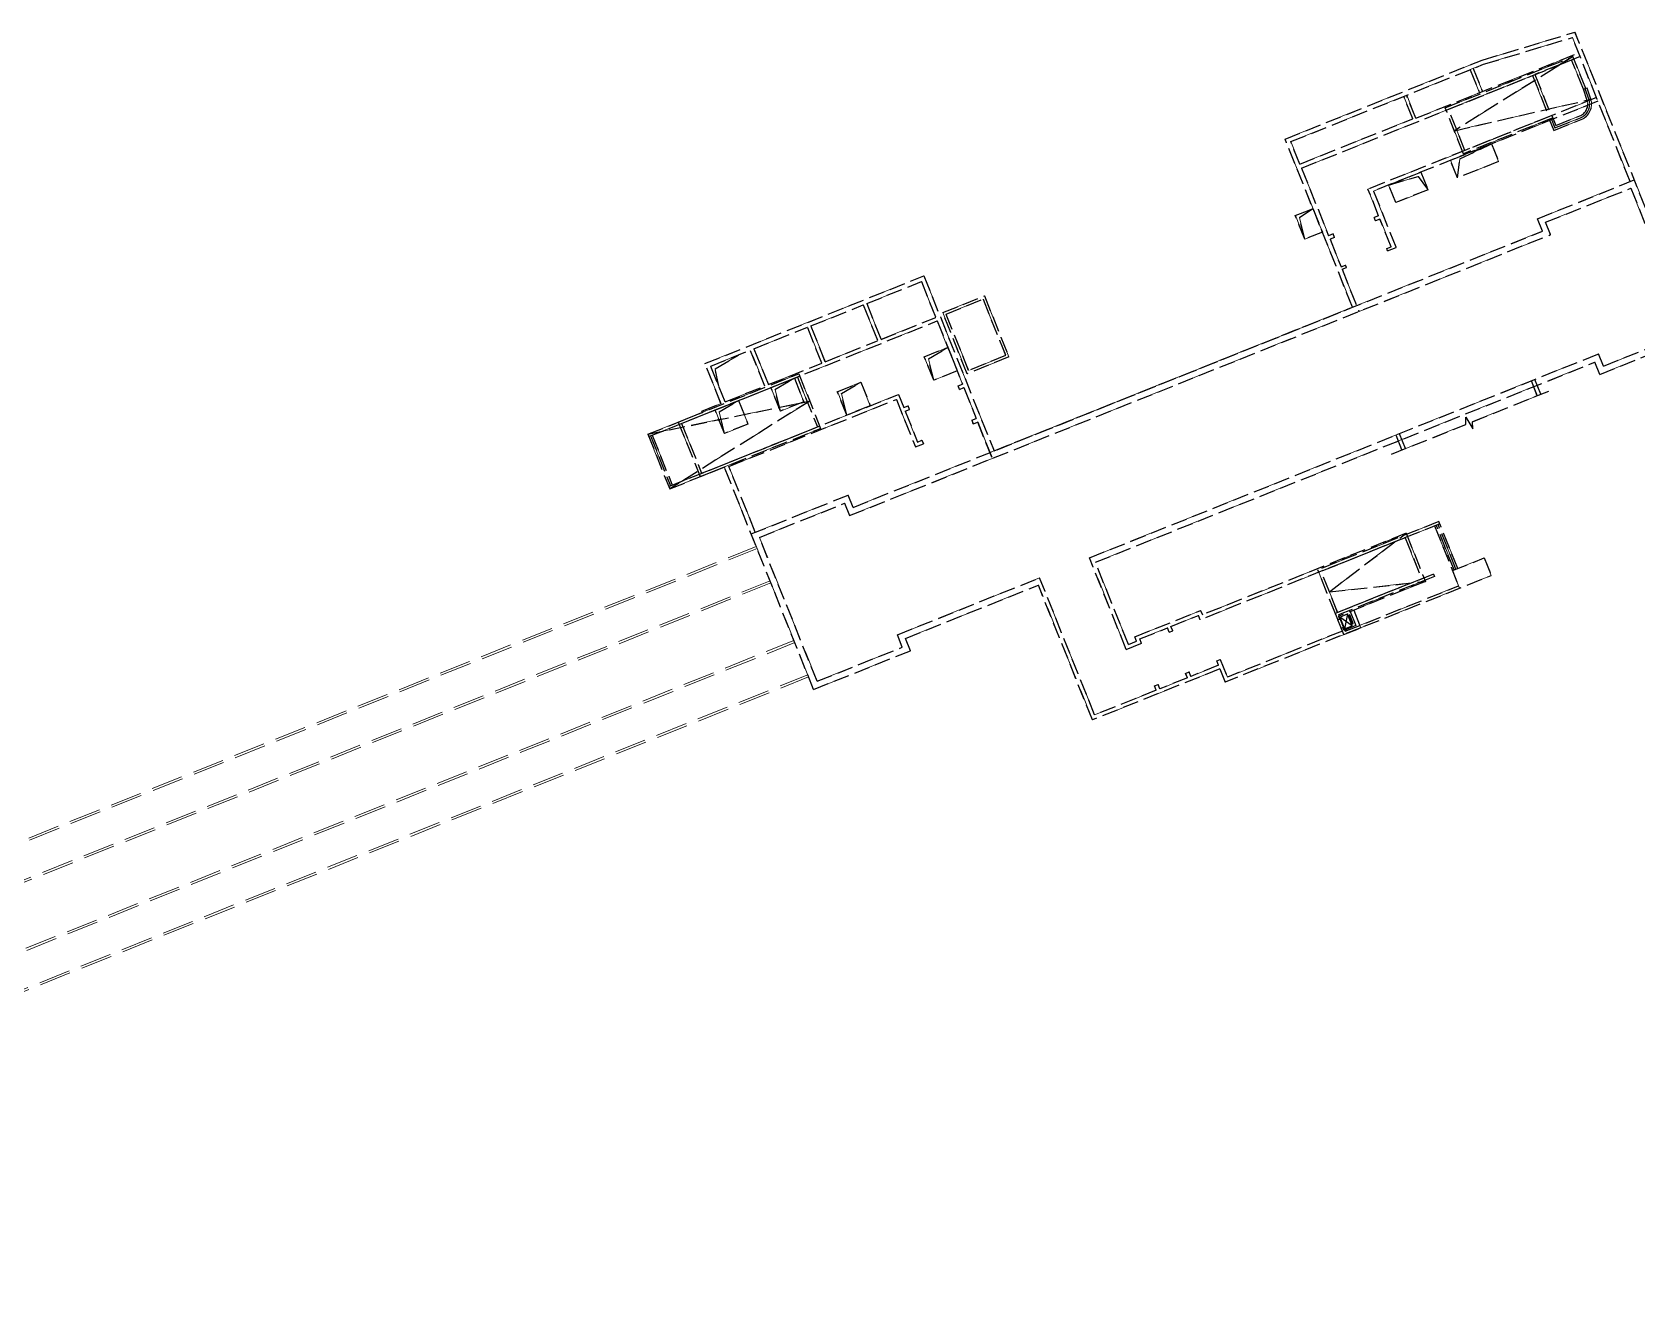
# Model space of a CAD drawing. Extents: x 0 to 531375, y 0 to 4335249.
# Drawn here: x 488921.3 to 489174.8, y 4324572.9 to 4324772.9 of the extents above; entities that cross this region are included whole.
import ezdxf

# ---------------------------------------------------------------- set-up
doc = ezdxf.new("R2010")
doc.units = 0
doc.linetypes.add('DASH', pattern=[0.35, 0.25, -0.1])
doc.layers.get('0').update_dxf_attribs({"lineweight": 15})
doc.layers.add('地铁', color=4, linetype='Continuous', lineweight=15)

# ---------------------------------------------------------------- blocks, each defined once
blk = doc.blocks.new('总图提取 2015 11 6')
at = {"layer": '地铁', "linetype": 'DASH', "lineweight": -3, "ltscale": 10}
for p, q in [((98191.46, 292352.95), (98206.14, 292357.38)), ((98191.69, 292352.29), (98205.73, 292356.53)), ((98214.86, 292333.75), (98205.73, 292356.53)), ((98219.89, 292323.11), (98206.14, 292357.38)), ((98181, 292343.77), (98206.71, 292354.08)), ((98185.63, 292345.41), (98205.82, 292353.51)), ((98206.94, 292353.52), (98199.79, 292350.66)), ((98207.83, 292348.49), (98205.82, 292353.51)), ((98160.35, 292340.47), (98191.46, 292352.95)), ((98161.26, 292340.08), (98191.69, 292352.29)), ((98186.15, 292345.19), (98205.6, 292352.99)), ((98189.58, 292351.44), (98191.05, 292347.8)), ((98190.05, 292351.63), (98191.51, 292347.98)), ((98207.46, 292348.35), (98205.6, 292352.99)), ((98162.94, 292335.88), (98199.42, 292350.51)), ((98199.42, 292350.51), (98202.02, 292344.01)), ((98199.79, 292350.66), (98202.4, 292344.16)), ((98208.04, 292348.52), (98207.46, 292348.35)), ((98208.07, 292346.57), (98207.46, 292348.35)), ((98208.36, 292346.66), (98207.75, 292348.44)), ((98208.64, 292346.76), (98208.04, 292348.52)), ((98209.77, 292346.47), (98174.31, 292332.25)), ((98180.5, 292343.68), (98179.08, 292347.23)), ((98181, 292343.77), (98179.54, 292347.42)), ((98209.54, 292347.03), (98202.4, 292344.16)), ((98162.68, 292336.53), (98180.5, 292343.68)), ((98202.02, 292344.01), (98173.44, 292332.55)), ((98188.53, 292338.17), (98185.63, 292345.41)), ((98188.75, 292338.69), (98186.15, 292345.19)), ((98202.64, 292343.83), (98188.53, 292338.17)), ((98202.49, 292344.2), (98188.75, 292338.69)), ((98202.08, 292343.6), (98202.79, 292341.84)), ((98202.36, 292343.71), (98202.95, 292342.23)), ((98202.49, 292344.2), (98203.12, 292342.62)), ((98202.79, 292341.84), (98207.13, 292343.58)), ((98202.95, 292342.23), (98207.01, 292343.86)), ((98203.12, 292342.62), (98206.9, 292344.14)), ((98171, 292313.9), (98160.35, 292340.47)), ((98162.68, 292336.53), (98161.26, 292340.08)), ((98162.94, 292335.88), (98167.22, 292325.21)), ((98200.2, 292327.87), (98215.51, 292334.01)), ((98175.11, 292328.37), (98173.44, 292332.55)), ((98174.31, 292332.25), (98177.88, 292323.34)), ((98201.5, 292327.32), (98214.96, 292332.71)), ((98214.96, 292332.71), (98219.18, 292322.18)), ((98175.11, 292328.37), (98174.42, 292328.09)), ((98174.64, 292327.54), (98174.42, 292328.09)), ((98200.98, 292325.92), (98200.2, 292327.87)), ((98091.54, 292280.96), (98202.28, 292325.37)), ((98167.92, 292325.49), (98167.22, 292325.21)), ((98168.14, 292324.93), (98167.92, 292325.49)), ((98175.33, 292327.81), (98174.64, 292327.54)), ((98177.08, 292323.45), (98175.33, 292327.81)), ((98202.28, 292325.37), (98201.5, 292327.32)), ((98168.14, 292324.93), (98167.45, 292324.65)), ((98167.45, 292324.65), (98169.19, 292320.29)), ((98176.39, 292323.17), (98177.08, 292323.45)), ((98176.54, 292322.8), (98176.39, 292323.17)), ((98176.54, 292322.8), (98177.88, 292323.34)), ((98169.19, 292320.29), (98169.89, 292320.57)), ((98170.04, 292320.2), (98169.89, 292320.57)), ((98068.7, 292304.99), (98103.28, 292318.86)), ((98094.26, 292314.48), (98102.89, 292317.95)), ((98102.89, 292317.95), (98105.16, 292312.28)), ((98103.28, 292318.86), (98114.37, 292291.2)), ((98169.34, 292319.92), (98170.04, 292320.2)), ((98169.34, 292319.92), (98172.02, 292313.23)), ((98085.44, 292310.95), (98093.71, 292314.26)), ((98093.71, 292314.26), (98095.98, 292308.6)), ((98094.26, 292314.48), (98096.53, 292308.82)), ((98114.37, 292291.2), (98171, 292313.9)), ((98065.01, 292295.54), (98105.39, 292311.73)), ((98076.44, 292307.34), (98084.89, 292310.73)), ((98087.16, 292305.06), (98084.89, 292310.73)), ((98087.71, 292305.29), (98085.44, 292310.95)), ((98096.53, 292308.82), (98105.16, 292312.28)), ((98105.39, 292311.73), (98109.39, 292301.75)), ((98087.71, 292305.29), (98095.98, 292308.6)), ((98210.06, 292303.28), (98225.38, 292309.42)), ((98210.62, 292304.58), (98224.08, 292309.97)), ((98069.61, 292304.6), (98075.88, 292307.12)), ((98078.15, 292301.45), (98075.88, 292307.12)), ((98076.44, 292307.34), (98078.71, 292301.68)), ((98078.71, 292301.68), (98087.16, 292305.06)), ((98129.45, 292274.29), (98209.84, 292306.53)), ((98130.38, 292273.59), (98209.28, 292305.22)), ((98210.06, 292303.28), (98209.28, 292305.22)), ((98210.62, 292304.58), (98209.84, 292306.53)), ((98059.67, 292293.82), (98083.52, 292303.39)), ((98059.81, 292293.45), (98083.3, 292302.87)), ((98071.23, 292298.68), (98068.7, 292304.99)), ((98071.88, 292298.94), (98069.61, 292304.6)), ((98083.3, 292302.87), (98086.46, 292294.98)), ((98083.52, 292303.39), (98086.98, 292294.76)), ((98068.18, 292287.65), (98099.27, 292300.12)), ((98071.88, 292298.94), (98078.15, 292301.45)), ((98099.27, 292300.12), (98100.11, 292298.03)), ((98108.69, 292301.47), (98109.39, 292301.75)), ((98108.92, 292300.91), (98108.69, 292301.47)), ((98108.92, 292300.91), (98109.61, 292301.19)), ((98109.61, 292301.19), (98111.57, 292296.32)), ((98200.19, 292299.92), (98199.25, 292302.28)), ((98200.75, 292300.14), (98199.8, 292302.5)), ((98068.22, 292297.47), (98071.23, 292298.68)), ((98068.3, 292297.29), (98068.22, 292297.47)), ((98072.48, 292288.73), (98098.94, 292299.34)), ((98098.94, 292299.34), (98101.95, 292291.82)), ((98100.11, 292298.03), (98100.8, 292298.31)), ((98100.33, 292297.47), (98101.03, 292297.75)), ((98100.33, 292297.47), (98102.28, 292292.6)), ((98101.03, 292297.75), (98100.8, 292298.31)), ((98062.98, 292285.56), (98086.46, 292294.98)), ((98064.49, 292295.76), (98068.3, 292297.29)), ((98064.49, 292295.76), (98067.95, 292287.13)), ((98065.01, 292295.54), (98068.18, 292287.65)), ((98110.87, 292296.04), (98111.57, 292296.32)), ((98110.87, 292296.04), (98111.09, 292295.48)), ((98111.09, 292295.48), (98110.94, 292295.85)), ((98111.09, 292295.48), (98111.79, 292295.76)), ((98114.02, 292290.19), (98111.79, 292295.76)), ((98111.79, 292295.76), (98114.1, 292290.01)), ((98059.67, 292293.82), (98063.13, 292285.19)), ((98060.09, 292293.57), (98063.26, 292285.68)), ((98060.37, 292293.68), (98063.53, 292285.79)), ((98063.13, 292285.19), (98086.98, 292294.76)), ((98102.28, 292292.6), (98102.98, 292292.88)), ((98102.98, 292292.88), (98103.2, 292292.32)), ((98178.8, 292291.34), (98177.85, 292293.7)), ((98179.36, 292291.56), (98178.41, 292293.92)), ((98101.95, 292291.82), (98103.2, 292292.32)), ((98067.95, 292287.13), (98071.76, 292288.65)), ((98085.86, 292253.48), (98071.76, 292288.65)), ((98076.65, 292278.33), (98072.48, 292288.73)), ((98076, 292278.07), (98091.32, 292284.21)), ((98077.3, 292277.52), (98090.76, 292282.91)), ((98090.76, 292282.91), (98091.54, 292280.96)), ((98092.1, 292282.26), (98091.32, 292284.21)), ((98184.64, 292280.04), (98165.52, 292272.38)), ((98187.62, 292272.62), (98184.64, 292280.04)), ((98086.42, 292254.78), (98077.3, 292277.52)), ((98179.31, 292277.48), (98146.95, 292264.5)), ((98179.46, 292278.18), (98147.28, 292265.28)), ((98184.79, 292279.67), (98166.04, 292272.15)), ((98179.31, 292277.48), (98181.92, 292270.98)), ((98179.46, 292278.18), (98182.51, 292270.57)), ((98183.95, 292279.34), (98187.9, 292269.5)), ((98187.06, 292272.4), (98184.23, 292279.45)), ((98187.34, 292272.51), (98184.51, 292279.56)), ((98135.25, 292259.81), (98129.45, 292274.29)), ((98135.59, 292260.59), (98130.38, 292273.59)), ((98169.61, 292262.17), (98165.52, 292272.38)), ((98168.64, 292265.66), (98166.04, 292272.15)), ((98186.78, 292272.28), (98191.79, 292274.29)), ((98191.79, 292274.29), (98192.91, 292271.51)), ((98099.1, 292262.12), (98121.56, 292271.13)), ((98100.4, 292261.57), (98121.37, 292269.98)), ((98129.91, 292248.68), (98121.37, 292269.98)), ((98130.25, 292249.46), (98121.56, 292271.13)), ((98181.92, 292270.98), (98168.27, 292265.51)), ((98183.77, 292271.72), (98168.64, 292265.66)), ((98182.51, 292270.57), (98168.77, 292265.06)), ((98183.92, 292271.35), (98168.79, 292265.29)), ((98169.61, 292262.17), (98192.91, 292271.51)), ((98169.83, 292262.69), (98187.75, 292269.87)), ((98183.77, 292271.72), (98183.92, 292271.35)), ((98136.61, 292261.81), (98147, 292265.98)), ((98142.31, 292263.45), (98146.67, 292265.2)), ((98146.95, 292264.5), (98146.67, 292265.2)), ((98147, 292265.98), (98147.28, 292265.28)), ((98168.27, 292265.51), (98168.68, 292264.49)), ((98168.68, 292264.49), (98168.96, 292264.6)), ((98168.77, 292265.06), (98168.96, 292264.6)), ((98169.83, 292262.69), (98168.79, 292265.29)), ((98168.98, 292264.93), (98170.21, 292265.43)), ((98170.96, 292263.57), (98168.98, 292264.93)), ((98168.98, 292264.93), (98169.72, 292263.08)), ((98170.21, 292265.43), (98169.72, 292263.08)), ((98170.96, 292263.57), (98170.21, 292265.43)), ((98170.58, 292265.27), (98170.45, 292265.22)), ((98170.45, 292265.22), (98170.99, 292263.88)), ((98171.12, 292263.94), (98170.58, 292265.27)), ((98170.63, 292265.81), (98171.52, 292263.58)), ((98171.18, 292266.03), (98172.3, 292263.25)), ((98099.88, 292260.17), (98099.1, 292262.12)), ((98137.39, 292261.48), (98141.75, 292263.23)), ((98142.03, 292262.53), (98141.75, 292263.23)), ((98142.03, 292262.53), (98142.59, 292262.75)), ((98142.59, 292262.75), (98142.31, 292263.45)), ((98172.3, 292263.25), (98150.89, 292254.66)), ((98169.39, 292262.72), (98151.23, 292255.44)), ((98169.2, 292263.19), (98169.48, 292263.3)), ((98169.39, 292262.72), (98169.2, 292263.19)), ((98169.67, 292262.83), (98169.48, 292263.3)), ((98171.52, 292263.58), (98169.67, 292262.83)), ((98169.72, 292263.08), (98170.96, 292263.57)), ((98170.99, 292263.88), (98171.12, 292263.94)), ((98085.86, 292253.48), (98101.18, 292259.62)), ((98086.42, 292254.78), (98099.88, 292260.17)), ((98101.18, 292259.62), (98100.4, 292261.57)), ((98135.25, 292259.81), (98137.67, 292260.78)), ((98135.59, 292260.59), (98136.89, 292261.11)), ((98136.89, 292261.11), (98136.61, 292261.81)), ((98137.67, 292260.78), (98137.39, 292261.48)), ((98149.83, 292257.31), (98145.47, 292255.56)), ((98149.55, 292258.01), (98150.11, 292258.23)), ((98149.83, 292257.31), (98149.55, 292258.01)), ((98150.11, 292258.23), (98151.23, 292255.44)), ((98150.06, 292256.75), (98129.91, 292248.68)), ((98144.91, 292255.34), (98140.55, 292253.59)), ((98144.63, 292256.03), (98145.19, 292256.26)), ((98144.91, 292255.34), (98144.63, 292256.03)), ((98145.47, 292255.56), (98145.19, 292256.26)), ((98150.06, 292256.75), (98150.89, 292254.66)), ((98139.99, 292253.36), (98130.25, 292249.46)), ((98139.71, 292254.06), (98140.27, 292254.28)), ((98139.99, 292253.36), (98139.71, 292254.06)), ((98140.55, 292253.59), (98140.27, 292254.28))]:
    blk.add_line(p, q, dxfattribs=at)
for points in [[(98205.82, 292353.51), (98187.08, 292341.79), (98208.64, 292346.76)], [(98187.56, 292334.33), (98187.95, 292337.33), (98192.94, 292339.72)], [(98176.7, 292333.21), (98181.36, 292334.56), (98182.92, 292332.47)], [(98163.45, 292324.67), (98162.61, 292328.08), (98164.75, 292329.5)], [(98092.1, 292282.26), (98200.98, 292325.92)], [(98070.88, 292301.44), (98070.32, 292304.14), (98073.97, 292306.35)], [(98104.84, 292302.35), (98103.99, 292305.76), (98107.06, 292307.55)], [(98080.61, 292297.48), (98079.76, 292300.89), (98082.83, 292302.68)], [(98091.1, 292296.84), (98090.25, 292300.25), (98093.33, 292302.04)], [(98177.16, 292290.68), (98188.92, 292295.39), (98188.88, 292296.51), (98190.01, 292294.7), (98189.96, 292295.81), (98202.2, 292300.72)], [(98059.67, 292293.82), (98085.25, 292299.07), (98063.13, 292285.19)], [(98071.79, 292293.95), (98070.94, 292297.36), (98074.01, 292299.15)], [(98167.34, 292268.91), (98179.46, 292278.18)], [(98167.34, 292268.91), (98182.51, 292270.57)]]:
    blk.add_lwpolyline(points, dxfattribs=at)
for points in [[(98192.94, 292339.72), (98194.06, 292336.94), (98187.56, 292334.33), (98186.45, 292337.12)], [(98181.81, 292335.26), (98182.92, 292332.47), (98177.82, 292330.43), (98176.7, 292333.21)], [(98161.96, 292328.38), (98164.75, 292329.5), (98166.24, 292325.78), (98163.45, 292324.67)], [(98106.26, 292313.05), (98112.85, 292315.69), (98116.72, 292306.04), (98110.13, 292303.39)], [(98106.78, 292312.82), (98112.63, 292315.17), (98116.2, 292306.26), (98110.35, 292303.91)], [(98103.35, 292306.06), (98107.06, 292307.55), (98108.55, 292303.84), (98104.84, 292302.35)], [(98079.12, 292301.19), (98082.83, 292302.68), (98084.32, 292298.97), (98080.61, 292297.48)], [(98089.61, 292300.55), (98093.33, 292302.04), (98094.81, 292298.33), (98091.1, 292296.84)], [(98070.3, 292297.66), (98074.01, 292299.15), (98075.5, 292295.43), (98071.79, 292293.95)]]:
    blk.add_lwpolyline(points, close=True, dxfattribs=at)
for radius in [2, 2.3, 2.6]:
    blk.add_arc((98206.16, 292345.99), radius, 291.8492, 16.7083, dxfattribs=at)
blk = doc.blocks.new('A$C1FB5052D')
blk.add_blockref('总图提取 2015 11 6', (-107044.53, -294821.73))
blk = doc.blocks.new('天津2000地铁')
at = {"layer": '地铁', "linetype": 'DASH', "ltscale": 20}
for p, q in [((-8853.07, -2468.78), (-8838.38, -2464.34)), ((-8852.84, -2469.44), (-8838.79, -2465.2)), ((-8829.66, -2487.97), (-8838.79, -2465.2)), ((-8824.64, -2498.62), (-8838.38, -2464.34)), ((-8884.18, -2481.25), (-8853.07, -2468.78)), ((-8863.52, -2477.96), (-8837.81, -2467.65)), ((-8858.9, -2476.32), (-8838.7, -2468.22)), ((-8858.38, -2476.54), (-8838.92, -2468.74)), ((-8837.59, -2468.2), (-8844.73, -2471.07)), ((-8837.06, -2473.38), (-8838.92, -2468.74)), ((-8836.69, -2473.23), (-8838.7, -2468.22)), ((-8883.27, -2481.64), (-8852.84, -2469.44)), ((-8881.58, -2485.85), (-8845.11, -2471.22)), ((-8854.94, -2470.28), (-8853.48, -2473.93)), ((-8854.48, -2470.1), (-8853.01, -2473.74)), ((-8845.11, -2471.22), (-8842.5, -2477.72)), ((-8844.73, -2471.07), (-8842.13, -2477.57)), ((-8836.49, -2473.21), (-8837.06, -2473.38)), ((-8836.45, -2475.16), (-8837.06, -2473.38)), ((-8836.17, -2475.06), (-8836.78, -2473.28)), ((-8835.88, -2474.97), (-8836.49, -2473.21)), ((-8834.76, -2475.26), (-8870.22, -2489.48)), ((-8864.02, -2478.05), (-8865.45, -2474.5)), ((-8863.52, -2477.96), (-8864.98, -2474.31)), ((-8856, -2483.56), (-8858.9, -2476.32)), ((-8855.77, -2483.04), (-8858.38, -2476.54)), ((-8834.98, -2474.7), (-8842.13, -2477.57)), ((-8881.84, -2485.2), (-8864.02, -2478.05)), ((-8842.5, -2477.72), (-8871.09, -2489.18)), ((-8841.89, -2477.9), (-8856, -2483.56)), ((-8842.04, -2477.53), (-8855.77, -2483.04)), ((-8842.44, -2478.12), (-8841.74, -2479.89)), ((-8842.17, -2478.01), (-8841.57, -2479.5)), ((-8842.04, -2477.53), (-8841.4, -2479.11)), ((-8841.74, -2479.89), (-8837.4, -2478.15)), ((-8841.57, -2479.5), (-8837.51, -2477.87)), ((-8841.4, -2479.11), (-8837.62, -2477.59)), ((-8873.52, -2507.82), (-8884.18, -2481.25)), ((-8881.84, -2485.2), (-8883.27, -2481.64)), ((-8881.58, -2485.85), (-8877.3, -2496.52)), ((-8869.41, -2493.36), (-8871.09, -2489.18)), ((-8844.33, -2493.85), (-8829.01, -2487.71)), ((-8843.03, -2494.41), (-8829.57, -2489.01)), ((-8829.57, -2489.01), (-8825.34, -2499.55)), ((-8870.22, -2489.48), (-8866.64, -2498.39)), ((-8869.41, -2493.36), (-8870.11, -2493.63)), ((-8869.89, -2494.19), (-8870.11, -2493.63)), ((-8869.19, -2493.91), (-8869.89, -2494.19)), ((-8867.44, -2498.28), (-8869.19, -2493.91)), ((-8843.54, -2495.8), (-8844.33, -2493.85)), ((-8842.24, -2496.36), (-8843.03, -2494.41)), ((-8952.98, -2540.76), (-8842.24, -2496.36)), ((-8876.61, -2496.24), (-8877.3, -2496.52)), ((-8876.38, -2496.8), (-8877.08, -2497.08)), ((-8876.38, -2496.8), (-8876.61, -2496.24)), ((-8877.08, -2497.08), (-8875.33, -2501.44)), ((-8868.14, -2498.55), (-8867.44, -2498.28)), ((-8867.99, -2498.93), (-8868.14, -2498.55)), ((-8867.99, -2498.93), (-8866.64, -2498.39)), ((-8875.33, -2501.44), (-8874.63, -2501.16)), ((-8875.18, -2501.81), (-8874.49, -2501.53)), ((-8875.18, -2501.81), (-8872.5, -2508.49)), ((-8874.49, -2501.53), (-8874.63, -2501.16)), ((-8975.83, -2516.74), (-8941.24, -2502.87)), ((-8950.26, -2507.24), (-8941.63, -2503.78)), ((-8941.63, -2503.78), (-8939.36, -2509.44)), ((-8941.24, -2502.87), (-8930.15, -2530.53)), ((-8959.08, -2510.78), (-8950.82, -2507.47)), ((-8950.82, -2507.47), (-8948.55, -2513.13)), ((-8950.26, -2507.24), (-8947.99, -2512.9)), ((-8947.99, -2512.9), (-8939.36, -2509.44)), ((-8930.15, -2530.53), (-8873.52, -2507.82)), ((-8979.51, -2526.19), (-8939.14, -2510)), ((-8968.08, -2514.39), (-8959.64, -2511)), ((-8957.37, -2516.66), (-8959.64, -2511)), ((-8956.81, -2516.44), (-8959.08, -2510.78)), ((-8939.14, -2510), (-8935.14, -2519.98)), ((-8833.91, -2517.15), (-8820.45, -2511.75)), ((-8974.92, -2517.13), (-8968.64, -2514.61)), ((-8966.37, -2520.27), (-8968.64, -2514.61)), ((-8968.08, -2514.39), (-8965.81, -2520.05)), ((-8956.81, -2516.44), (-8948.55, -2513.13)), ((-8834.46, -2518.45), (-8819.15, -2512.31)), ((-8973.29, -2523.05), (-8975.83, -2516.74)), ((-8972.65, -2522.79), (-8974.92, -2517.13)), ((-8965.81, -2520.05), (-8957.37, -2516.66)), ((-8915.08, -2547.43), (-8834.69, -2515.2)), ((-8914.15, -2548.14), (-8835.25, -2516.5)), ((-8834.46, -2518.45), (-8835.25, -2516.5)), ((-8833.91, -2517.15), (-8834.69, -2515.2)), ((-8984.86, -2527.9), (-8961.01, -2518.34)), ((-8984.71, -2528.27), (-8961.23, -2518.86)), ((-8961.23, -2518.86), (-8958.06, -2526.75)), ((-8961.01, -2518.34), (-8957.54, -2526.97)), ((-8844.33, -2521.81), (-8845.28, -2519.45)), ((-8843.77, -2521.59), (-8844.72, -2519.22)), ((-8976.35, -2534.08), (-8945.26, -2521.61)), ((-8972.65, -2522.79), (-8966.37, -2520.27)), ((-8945.26, -2521.61), (-8944.42, -2523.7)), ((-8935.83, -2520.26), (-8935.14, -2519.98)), ((-8935.61, -2520.81), (-8935.83, -2520.26)), ((-8935.61, -2520.81), (-8934.91, -2520.53)), ((-8934.91, -2520.53), (-8932.96, -2525.41)), ((-8980.03, -2525.97), (-8976.23, -2524.44)), ((-8976.3, -2524.26), (-8973.29, -2523.05)), ((-8976.23, -2524.44), (-8976.3, -2524.26)), ((-8972.04, -2533), (-8945.59, -2522.39)), ((-8945.59, -2522.39), (-8942.58, -2529.91)), ((-8944.42, -2523.7), (-8943.72, -2523.42)), ((-8944.2, -2524.26), (-8943.5, -2523.98)), ((-8944.2, -2524.26), (-8942.24, -2529.13)), ((-8943.5, -2523.98), (-8943.72, -2523.42)), ((-8981.55, -2536.16), (-8958.06, -2526.75)), ((-8981.4, -2536.53), (-8957.54, -2526.97)), ((-8980.03, -2525.97), (-8976.57, -2534.6)), ((-8979.51, -2526.19), (-8976.35, -2534.08)), ((-8933.66, -2525.69), (-8932.96, -2525.41)), ((-8933.66, -2525.69), (-8933.43, -2526.24)), ((-8933.43, -2526.24), (-8933.58, -2525.87)), ((-8933.43, -2526.24), (-8932.74, -2525.96)), ((-8930.5, -2531.53), (-8932.74, -2525.96)), ((-8932.74, -2525.96), (-8930.43, -2531.72)), ((-8984.86, -2527.9), (-8981.4, -2536.53)), ((-8984.43, -2528.16), (-8981.27, -2536.05)), ((-8984.15, -2528.05), (-8980.99, -2535.94)), ((-8942.58, -2529.91), (-8941.32, -2529.41)), ((-8942.24, -2529.13), (-8941.55, -2528.85)), ((-8941.55, -2528.85), (-8941.32, -2529.41)), ((-8865.73, -2530.39), (-8866.67, -2528.03)), ((-8865.17, -2530.17), (-8866.12, -2527.8)), ((-8976.57, -2534.6), (-8972.77, -2533.07)), ((-8958.66, -2568.25), (-8972.77, -2533.07)), ((-8967.87, -2543.39), (-8972.04, -2533)), ((-8968.52, -2543.65), (-8953.21, -2537.51)), ((-8952.43, -2539.46), (-8953.21, -2537.51)), ((-8967.22, -2544.21), (-8953.77, -2538.81)), ((-8953.77, -2538.81), (-8952.98, -2540.76)), ((-8859.89, -2541.68), (-8879.01, -2549.35)), ((-8859.74, -2542.06), (-8878.49, -2549.57)), ((-8860.57, -2542.39), (-8856.63, -2552.23)), ((-8857.47, -2549.33), (-8860.3, -2542.28)), ((-8857.19, -2549.22), (-8860.02, -2542.17)), ((-8856.91, -2549.11), (-8859.89, -2541.68)), ((-8958.11, -2566.95), (-8967.22, -2544.21)), ((-8865.21, -2544.25), (-8897.58, -2557.23)), ((-8865.07, -2543.55), (-8897.24, -2556.45)), ((-8865.21, -2544.25), (-8862.61, -2550.75)), ((-8865.07, -2543.55), (-8862.02, -2551.16)), ((-9225.57, -2649.04), (-8967.72, -2545.65)), ((-9225.44, -2649.36), (-8967.59, -2545.97)), ((-8909.27, -2561.91), (-8915.08, -2547.43)), ((-8857.75, -2549.44), (-8852.73, -2547.43)), ((-8852.73, -2547.43), (-8851.62, -2550.22)), ((-8908.94, -2561.13), (-8914.15, -2548.14)), ((-8874.91, -2559.56), (-8879.01, -2549.35)), ((-8875.88, -2556.07), (-8878.49, -2549.57)), ((-8860.75, -2550), (-8875.88, -2556.07)), ((-8874.91, -2559.56), (-8851.62, -2550.22)), ((-8860.75, -2550), (-8860.6, -2550.38)), ((-9223.39, -2654.47), (-8965.55, -2551.08)), ((-9223.26, -2654.79), (-8965.42, -2551.4)), ((-8945.43, -2559.6), (-8922.97, -2550.6)), ((-8944.13, -2560.16), (-8923.15, -2551.75)), ((-8914.61, -2573.05), (-8923.15, -2551.75)), ((-8914.28, -2572.27), (-8922.97, -2550.6)), ((-8862.61, -2550.75), (-8876.25, -2556.22)), ((-8862.02, -2551.16), (-8875.75, -2556.66)), ((-8860.6, -2550.38), (-8875.73, -2556.44)), ((-8874.69, -2559.04), (-8856.78, -2551.86)), ((-8907.92, -2559.92), (-8897.52, -2555.75)), ((-8902.22, -2558.28), (-8897.86, -2556.53)), ((-8897.58, -2557.23), (-8897.86, -2556.53)), ((-8897.52, -2555.75), (-8897.24, -2556.45)), ((-8876.25, -2556.22), (-8875.85, -2557.24)), ((-8875.85, -2557.24), (-8875.57, -2557.13)), ((-8875.75, -2556.66), (-8875.57, -2557.13)), ((-8874.69, -2559.04), (-8875.73, -2556.44)), ((-8875.55, -2556.79), (-8874.31, -2556.3)), ((-8873.57, -2558.16), (-8875.55, -2556.79)), ((-8875.55, -2556.79), (-8874.8, -2558.65)), ((-8874.31, -2556.3), (-8874.8, -2558.65)), ((-8873.57, -2558.16), (-8874.31, -2556.3)), ((-8873.94, -2556.45), (-8874.08, -2556.51)), ((-8874.08, -2556.51), (-8873.54, -2557.84)), ((-8873.41, -2557.79), (-8873.94, -2556.45)), ((-8873.9, -2555.92), (-8873, -2558.15)), ((-8873.54, -2557.84), (-8873.41, -2557.79)), ((-8873.34, -2555.69), (-8872.22, -2558.48)), ((-8944.65, -2561.55), (-8945.43, -2559.6)), ((-8943.35, -2562.11), (-8944.13, -2560.16)), ((-8907.64, -2560.61), (-8907.92, -2559.92)), ((-8907.14, -2560.25), (-8902.78, -2558.5)), ((-8906.86, -2560.95), (-8907.14, -2560.25)), ((-8902.5, -2559.2), (-8902.78, -2558.5)), ((-8902.5, -2559.2), (-8901.94, -2558.97)), ((-8901.94, -2558.97), (-8902.22, -2558.28)), ((-8872.22, -2558.48), (-8893.63, -2567.07)), ((-8875.14, -2559), (-8893.3, -2566.29)), ((-8875.32, -2558.54), (-8875.05, -2558.43)), ((-8875.14, -2559), (-8875.32, -2558.54)), ((-8874.86, -2558.89), (-8875.05, -2558.43)), ((-8873, -2558.15), (-8874.86, -2558.89)), ((-8874.8, -2558.65), (-8873.57, -2558.16)), ((-9206.54, -2658.65), (-8961.77, -2560.5)), ((-9206.41, -2658.97), (-8961.64, -2560.83)), ((-8958.66, -2568.25), (-8943.35, -2562.11)), ((-8958.11, -2566.95), (-8944.65, -2561.55)), ((-8909.27, -2561.91), (-8906.86, -2560.95)), ((-8908.94, -2561.13), (-8907.64, -2560.61)), ((-8894.47, -2564.98), (-8914.61, -2573.05)), ((-8899.89, -2565.69), (-8899.33, -2565.47)), ((-8899.06, -2566.17), (-8899.33, -2565.47)), ((-8894.69, -2564.42), (-8899.06, -2566.17)), ((-8894.97, -2563.72), (-8894.42, -2563.5)), ((-8894.69, -2564.42), (-8894.97, -2563.72)), ((-8894.47, -2564.98), (-8893.63, -2567.07)), ((-8894.42, -2563.5), (-8893.3, -2566.29)), ((-9204.36, -2664.08), (-8959.59, -2565.93)), ((-9204.23, -2664.4), (-8959.46, -2566.26)), ((-8904.81, -2567.67), (-8904.25, -2567.44)), ((-8904.53, -2568.36), (-8904.81, -2567.67)), ((-8903.97, -2568.14), (-8904.25, -2567.44)), ((-8899.61, -2566.39), (-8903.97, -2568.14)), ((-8899.61, -2566.39), (-8899.89, -2565.69)), ((-8904.53, -2568.36), (-8914.28, -2572.27))]:
    blk.add_line(p, q, dxfattribs=at)
for points in [[(-8838.7, -2468.22), (-8857.45, -2479.94), (-8835.88, -2474.97)], [(-8856.96, -2487.39), (-8856.58, -2484.4), (-8851.58, -2482)], [(-8867.83, -2488.52), (-8863.16, -2487.17), (-8861.6, -2489.25)], [(-8881.07, -2497.06), (-8881.92, -2493.65), (-8879.78, -2492.23)], [(-8952.43, -2539.46), (-8843.54, -2495.8)], [(-8939.69, -2519.38), (-8940.53, -2515.97), (-8937.46, -2514.18)], [(-8973.65, -2520.28), (-8974.21, -2517.59), (-8970.55, -2515.38)], [(-8963.92, -2524.25), (-8964.76, -2520.83), (-8961.69, -2519.04)], [(-8953.42, -2524.89), (-8954.27, -2521.48), (-8951.2, -2519.69)], [(-8867.36, -2531.05), (-8855.61, -2526.33), (-8855.64, -2525.22), (-8854.52, -2527.03), (-8854.56, -2525.91), (-8842.33, -2521.01)], [(-8984.86, -2527.9), (-8959.28, -2522.65), (-8981.4, -2536.53)], [(-8972.73, -2527.78), (-8973.58, -2524.37), (-8970.51, -2522.58)], [(-8877.19, -2552.82), (-8865.07, -2543.55)], [(-8877.19, -2552.82), (-8862.02, -2551.16)]]:
    blk.add_lwpolyline(points, dxfattribs=at)
for points in [[(-8851.58, -2482), (-8850.47, -2484.79), (-8856.96, -2487.39), (-8858.08, -2484.61)], [(-8862.72, -2486.47), (-8861.6, -2489.25), (-8866.71, -2491.3), (-8867.83, -2488.52)], [(-8882.56, -2493.35), (-8879.78, -2492.23), (-8878.29, -2495.94), (-8881.07, -2497.06)], [(-8938.27, -2508.68), (-8931.68, -2506.04), (-8927.81, -2515.69), (-8934.4, -2518.33)], [(-8937.75, -2508.9), (-8931.9, -2506.56), (-8928.33, -2515.47), (-8934.17, -2517.81)], [(-8941.18, -2515.67), (-8937.46, -2514.18), (-8935.97, -2517.89), (-8939.69, -2519.38)], [(-8965.4, -2520.53), (-8961.69, -2519.04), (-8960.2, -2522.76), (-8963.92, -2524.25)], [(-8954.91, -2521.17), (-8951.2, -2519.69), (-8949.71, -2523.4), (-8953.42, -2524.89)], [(-8974.22, -2524.07), (-8970.51, -2522.58), (-8969.02, -2526.29), (-8972.73, -2527.78)]]:
    blk.add_lwpolyline(points, close=True, dxfattribs=at)
for radius in [2, 2.3, 2.6]:
    blk.add_arc((-8838.37, -2475.74), radius, 291.8492, 16.7083, dxfattribs=at)

msp = doc.modelspace()

# ---------------------------------------------------------------- block references
at = {"layer": '地铁', "color": 1}
msp.add_blockref('天津2000地铁', (498003.38431, 4327237.28522), dxfattribs=at)
at = {"layer": '地铁'}
msp.add_blockref('A$C1FB5052D', (498003.38431, 4327237.28522), dxfattribs=at)

doc.saveas('drawing.dxf')
